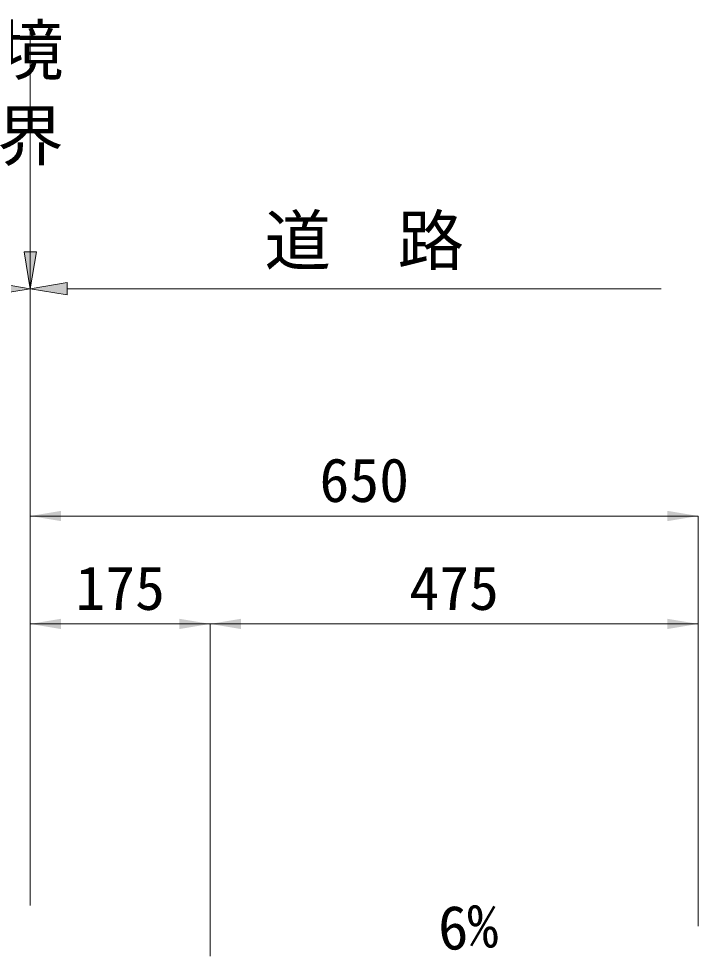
# Model space of a CAD drawing. Units: millimetres at full size. Extents: x 10958 to 33220, y 2125 to 9550.
# Drawn here: x 24759 to 25420, y 7092 to 8005 of the extents above; entities that cross this region are included whole.
import ezdxf
from ezdxf.enums import TextEntityAlignment as Align

# ---------------------------------------------------------------- set-up
doc = ezdxf.new("R2010")
doc.units = ezdxf.units.MM
doc.header["$LTSCALE"] = 20
doc.layers.add('寸法線', color=7, linetype='Continuous', lineweight=13)
doc.layers.add('引出線', color=4, linetype='Continuous', lineweight=13)
doc.styles.add('ＭＳ ゴシック', font='')
doc.styles.get('ＭＳ ゴシック').set_extended_font_data('MS Gothic')

# ---------------------------------------------------------------- blocks, each defined once
blk = doc.blocks.new('filled_arrow')
at = {"color": 0, "linetype": 'Continuous', "lineweight": -2}
blk.add_solid([(7.5, 1.25), (0, 0), (7.5, -1.25)], dxfattribs=at)

msp = doc.modelspace()

# ---------------------------------------------------------------- hatches: boundary and pattern name
at = {"layer": '寸法線'}
for points in [[(24764.27, 7778), (24776.27, 7778), (24770.27, 7742)], [(24734.27, 7748), (24734.27, 7736), (24770.27, 7742)], [(24806.27, 7748), (24806.27, 7736), (24770.27, 7742)]]:
    msp.add_hatch(color=256, dxfattribs=at).paths.add_polyline_path(points)

# ---------------------------------------------------------------- linework, layer by layer
for p, q in [((24770.27, 7778), (24770.27, 7998.47)), ((24770.27, 7520.81), (24770.27, 7798.08)), ((25384.27, 7742), (24806.27, 7742)), ((25420.27, 7520.81), (24770.27, 7520.81)), ((24770.27, 7141.82), (24770.27, 7520.81)), ((25420.27, 7121.82), (25420.27, 7520.81)), ((24945.2, 7415.81), (24770.27, 7415.81)), ((24770.27, 7141.82), (24770.27, 7415.81)), ((25420.27, 7415.81), (24945.2, 7415.81)), ((24945.2, 7092.43), (24945.2, 7415.81)), ((24945.2, 7092.43), (24945.2, 7415.81)), ((25420.27, 7121.82), (25420.27, 7415.81))]:
    msp.add_line(p, q, dxfattribs=at)
for points in [[(24764.27, 7778), (24776.27, 7778), (24770.27, 7742)], [(24734.27, 7748), (24734.27, 7736), (24770.27, 7742)], [(24806.27, 7748), (24806.27, 7736), (24770.27, 7742)]]:
    msp.add_lwpolyline(points, close=True, dxfattribs=at)

# ---------------------------------------------------------------- block references
at = {"layer": '寸法線', "xscale": 4, "yscale": 4}
for p in [(24770.27, 7520.81), (24770.27, 7415.81), (24945.2, 7415.81)]:
    msp.add_blockref('filled_arrow', p, dxfattribs=at)
at = {"layer": '寸法線', "xscale": 4, "yscale": 4, "rotation": 180}
for p in [(25420.27, 7520.81), (24945.2, 7415.81), (25420.27, 7415.81)]:
    msp.add_blockref('filled_arrow', p, dxfattribs=at)

# ---------------------------------------------------------------- texts
at = {"layer": '寸法線', "style": 'ＭＳ ゴシック'}
for s, p in [('境', (24737.89, 7997.82)), ('界', (24737.89, 7914.48))]:
    msp.add_text(s, height=47.47, dxfattribs=at).set_placement(p, align=Align.TOP_LEFT)
for s, height, p in [('道\u3000路', 47.47, (25095.27, 7788.93)), ('650', 42.72, (25095.27, 7555.81)), ('175', 42.72, (24857.74, 7450.81)), ('475', 42.72, (25182.74, 7450.81))]:
    msp.add_text(s, height=height, dxfattribs=at).set_placement(p, align=Align.MIDDLE_CENTER)
at = {"layer": '引出線', "style": 'ＭＳ ゴシック'}
msp.add_text('6%', height=42.72, rotation=3.54, dxfattribs=at).set_placement((25165.75, 7140.68), align=Align.TOP_LEFT)

doc.saveas('drawing.dxf')
